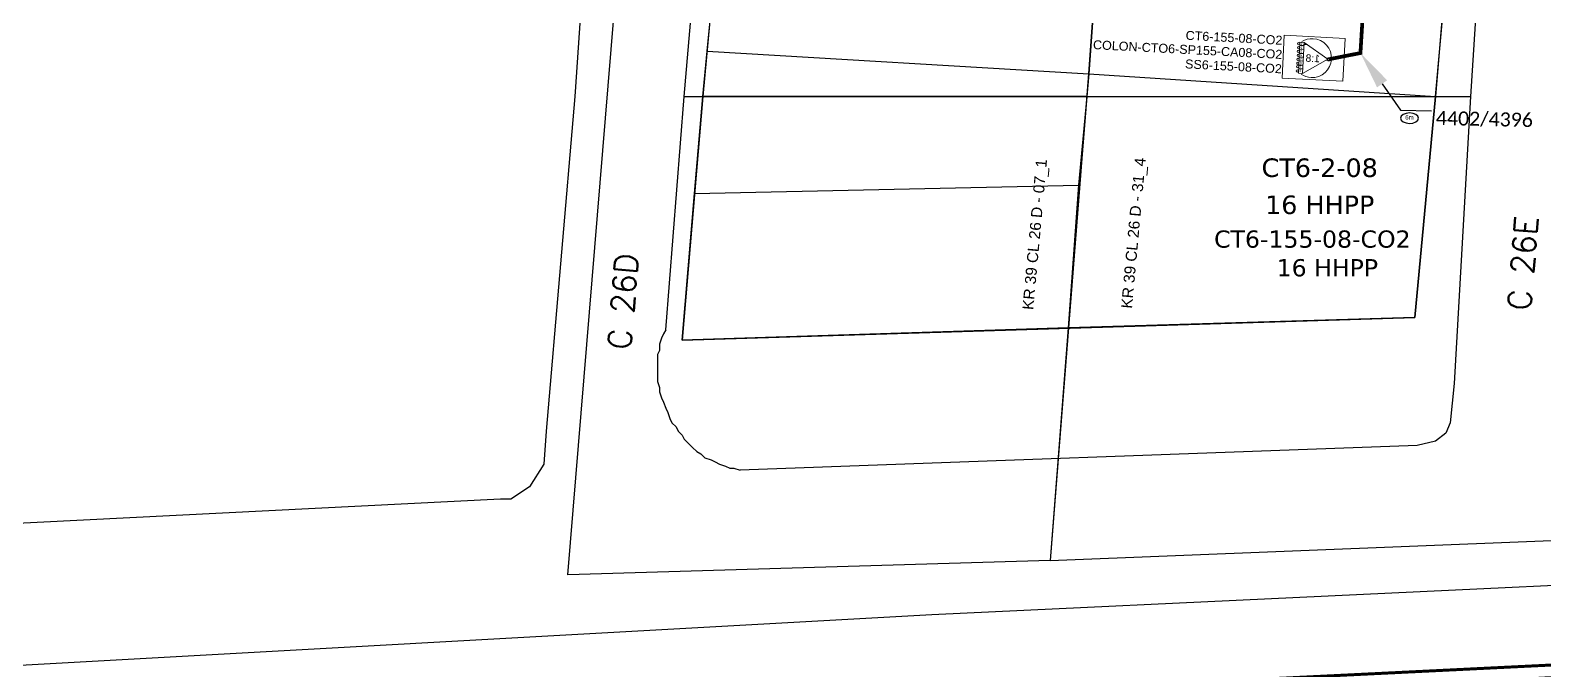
# Model space of a CAD drawing. Header units: millimetres. Extents: x -76.52126 to -76.51707, y 3.41842 to 3.42185.
# Drawn here: x -76.518501 to -76.517841, y 3.419466 to 3.419745 of the extents above; entities that cross this region are included whole.
import ezdxf
from ezdxf import colors
from ezdxf.entities.mleader import LeaderData, LeaderLine
from ezdxf.math import Vec2, Vec3

# ---------------------------------------------------------------- set-up
doc = ezdxf.new("R2010")
doc.units = ezdxf.units.MM
doc.linetypes.add('DASHED', pattern=[0.75, 0.5, -0.25])
for name, color, linetype in [('ABSCISA 24H - COUBICADO', 3, 'Continuous'), ('CARTOGRAFIA', 252, 'Continuous'), ('COBERTURA CTO', 30, 'Continuous'), ('COBERTURA CTO - COUBICADO', 30, 'Continuous'), ('COBERTURA EMPALME', 2, 'Continuous'), ('PLACAS ZONA ABIERTA', 8, 'Continuous'), ('RESERVA F.O 24', 3, 'Continuous'), ('RESERVA F.O 24 - COUBICADO', 3, 'Continuous'), ('TEXCALLES', 7, 'Continuous')]:
    doc.layers.add(name, color=color, linetype=linetype)
doc.layers.add('CB 24 H AER - COUBICADO', color=3, linetype='DASHED', lineweight=0)
doc.layers.add('CTO CAMARA - COUBICADO', color=1, linetype='Continuous', lineweight=15)
doc.styles.add('BOOK', font='BKANT.TTF')
doc.styles.add('Legend', font='calibri.ttf')
doc.styles.add('ROMANS', font='romans.shx', dxfattribs={"height": 1.6})
doc.styles.get("Standard").update_dxf_attribs({"font": 'arial.ttf'})
doc.styles.add('style2', font='verdana.ttf', dxfattribs={"height": 0.1})
doc.styles.add('TXT CTO Y SS', font='arial.ttf', dxfattribs={"height": 0.5})

# ---------------------------------------------------------------- blocks, each defined once
blk = doc.blocks.new('*U159')
at = {"layer": 'CTO CAMARA - COUBICADO', "lineweight": 0}
h = blk.add_hatch(color=1, dxfattribs=at)
h.dxf.hatch_style = 1
edge = h.paths.add_edge_path()
edge.add_arc((1.536203922760265, 0.03099031898326743), 0.06271003127876307, -0.1242499694207021, 359.8757500305794)
edge = h.paths.add_edge_path()
edge.add_arc((1.535727717227942, -0.1886034916218797), 0.06271003127876307, -0.1242499694207021, 359.8757500305794)
edge = h.paths.add_edge_path()
edge.add_arc((1.53528446534439, -0.3930013071525629), 0.06271003127876307, -0.1242499694207021, 359.8757500305794)
edge = h.paths.add_edge_path()
edge.add_arc((1.534793946701043, -0.6191953580395513), 0.06271003127876307, -0.1242499694207021, 359.8757500305794)
edge = h.paths.add_edge_path()
edge.add_arc((1.534304696439008, -0.8448045167364491), 0.06271003127876307, -0.1242499694207021, 359.8757500305794)
edge = h.paths.add_edge_path()
edge.add_arc((1.533837300185056, -1.060336087078586), 0.06271003127876307, -0.1242499694207021, 359.8757500305794)
edge = h.paths.add_edge_path()
edge.add_arc((1.533436127012479, -1.245330044335251), 0.06271003127876307, -0.1242499694207021, 359.8757500305794)
edge = h.paths.add_edge_path()
edge.add_arc((1.532914601541066, -1.485822348787597), 0.06271003127876307, -0.1242499694207021, 359.8757500305794)
at = {"layer": 'CTO CAMARA - COUBICADO', "color": 1, "lineweight": 0}
for p, q in [((-0.1196403941594184, -0.7434000519437269), (1.244237092518247, 0.1214807403981375)), ((1.070323072090815, 0.01119598443480463), (1.270505792351454, 0.01076187330033385)), ((1.240473165575182, -1.61418802170866), (1.244237092518247, 0.1214807403981375)), ((1.244237092518247, 0.1214807403981375), (1.473676661995356, 0.1209831836045758)), ((1.473676661995356, 0.1209831836045758), (1.46991273505229, -1.614685578498584)), ((1.473285254154703, -0.05950766390506956), (1.473676661995356, 0.1209831836045758)), ((-0.1196403941594184, -0.7434000519437269), (1.240473165575182, -1.61418802170866)), ((1.242438726023479, -0.7078043648265613), (1.471878295493312, -0.708301921616485)), ((1.242883029392047, -0.5029216728738994), (1.472322598869155, -0.5034192296638231)), ((1.243348489244468, -0.2882830432621724), (1.472788058721576, -0.288780600055734)), ((1.243845684684871, -0.05901010711514587), (1.473285254154703, -0.05950766390506956)), ((1.46991273505229, -1.614685578498584), (1.240473165575182, -1.61418802170866)), ((1.241021189989638, -1.361476191306256), (1.470460759466746, -1.36197374809618)), ((1.241476070737932, -1.151715930592591), (1.470915640207764, -1.152213487386152)), ((1.241962688798608, -0.9273205631956536), (1.471402258275717, -0.9278181199855773))]:
    blk.add_line(p, q, dxfattribs=at)
at = {"layer": 'CTO CAMARA - COUBICADO', "color": 7}
for points in [[(-1.022835817502695, 0.4658907759245174), (2.366642744115293, 0.4658907759245174), (2.366642744115293, -1.927156167135918), (-1.022835817502695, -1.927156167135918)], [(-1.022835817502695, 0.4658907759281554), (2.366642744125798, 0.4658907759208795), (2.366642744118522, -1.927156167138865), (-1.022835817502695, -1.927156167131589)]]:
    blk.add_lwpolyline(points, close=True, dxfattribs=at)
for points in [[(1.364387577506946, 0.1648602354822195, 0.1505749831499368), (0.7541708233238893, 0.3528901601190135, 0.9999999999999999), (0.7541708233238893, -1.815486710883679, 0.1369944687090537), (1.315851618475804, -1.658648936151994, 0.1369944687090537)], [(-0.02062998266954708, -0.806789667168605), (-0.1747200774207016, -0.806789667168605, -0.9999999999999999), (-0.1747200774207016, -0.686999033497532), (-0.03069856545515393, -0.686999033497532)]]:
    blk.add_lwpolyline(points, format="xyb", dxfattribs=at)
blk.add_lwpolyline([(-0.1077550774370906, -0.806789667168605), (-0.1747200774207016, -0.806789667168605, -1), (-0.1747200774207016, -0.686999033497532), (-0.1077550774298146, -0.686999033497532, 2.618033988749876)], format="xyb", close=True, dxfattribs=at)
at = {"layer": 'CTO CAMARA - COUBICADO', "color": 1, "lineweight": 0}
for centre in [(1.536190841890871, 0.0306017687931579), (1.534291615584166, -0.8451930669156447), (1.534780865846201, -0.6195839082151089), (1.535271384482272, -0.3933898573463104), (1.535714636365825, -0.1889920418083513), (1.532901520686224, -1.486210898966792), (1.533423046150361, -1.245718594518085), (1.533824219322938, -1.060724637261419)]:
    blk.add_circle(centre, 0.06271003127876307, dxfattribs=at)
at = {"layer": 'CTO CAMARA - COUBICADO', "color": 1, "lineweight": 0, "attachment_point": 1, "rotation": 359.8757500305793}
for s, width, heights, insert, char_height in [('\\pxsm0.95;1\\P2\\P3\\P4\\P5\\P6\\P7\\P8', 13.76980606902521, [60.00818543195703], (1.323980051869526, 0.09947386789880497), 0.134626493008209), ('1:8', 9.415631807290437, [0], (0.3182811251226809, -0.5319351019292391), 0.4109006406662423)]:
    blk.add_mtext_dynamic_manual_height_columns(s, width=width, gutter_width=5.455981754872038, heights=heights, dxfattribs=dict(at, insert=insert, char_height=char_height))
at = {"layer": 'CTO CAMARA - COUBICADO', "lineweight": 0, "style": 'TXT CTO Y SS'}
for tag, p in [('CTONAME', (3.393828262195335, -0.07732811252618516)), ('OSPCTONAME', (3.784705469444758, -0.866872082913543)), ('SSNAME', (3.343617270636394, -1.666671963947932))]:
    blk.add_attdef(tag, p, '', height=0.5, dxfattribs=at)
blk = doc.blocks.new('RESERVA 24')
at = {"layer": 'RESERVA F.O 24', "color": 3, "linetype": 'ByBlock', "lineweight": 30}
blk.add_ellipse((0, 0), major_axis=(1.155851281713483, 0.0003712607545550343), ratio=0.5873088644412812, dxfattribs=at)
at = {"layer": 'RESERVA F.O 24', "lineweight": 0, "style": 'BOOK'}
blk.add_attdef('RESERVA', (1.280572414631024, 0.8326158835552633), '', height=0.5725093120969081, rotation=0.03902316826273409, dxfattribs=at)

msp = doc.modelspace()

# ---------------------------------------------------------------- linework, layer by layer
at = {"layer": 'CARTOGRAFIA'}
for points in [[(-76.51816563395045, 3.420173037492189), (-76.51820796241594, 3.419715861892312), (-76.51821696249903, 3.419609689168849), (-76.51789745989157, 3.419619532986529), (-76.51788845980849, 3.419715861892312), (-76.51787130342058, 3.41990577751187)], [(-76.51821605675872, 3.41971583991892), (-76.51817645642808, 3.42017574368276)], [(-76.51823405689578, 3.420152343504581), (-76.51826375715103, 3.41971583991892)], [(-76.51784525371698, 3.420150543490875), (-76.51787315395853, 3.41971583991892)], [(-76.5182061343607, 3.419735690244691), (-76.51819980618387, 3.419798690753508)], [(-76.5180351329713, 3.41978877659187), (-76.51803963300557, 3.419725776083054)], [(-76.51788304579753, 3.419780690587343), (-76.5178884598958, 3.41971586195052)], [(-76.5182079625178, 3.41971586195052), (-76.5182061343607, 3.419735690244691)], [(-76.5182061343607, 3.419735690244691), (-76.51803963300557, 3.419725776083054)], [(-76.51803963300557, 3.419725776083054), (-76.51804054706957, 3.41971586195052)], [(-76.51803963300557, 3.419725776083054), (-76.5178884598958, 3.41971586195052)], [(-76.51826375715103, 3.41971583991892), (-76.51827635724698, 3.419570038750519), (-76.51827725725383, 3.419555638640871), (-76.5182835573018, 3.419545738536383), (-76.51829165737803, 3.419540338495265), (-76.5182961574123, 3.419540338495265)], [(-76.5182241568204, 3.419614139115422), (-76.51821605675872, 3.41971583991892)], [(-76.51821605675872, 3.41971583991892), (-76.51787315395853, 3.41971583991892)], [(-76.51821154847352, 3.419673533485023), (-76.5182079625178, 3.41971586195052)], [(-76.51804054706957, 3.41971586195052), (-76.5182079625178, 3.41971586195052)], [(-76.5178884598958, 3.41971586195052), (-76.51789745996433, 3.419619533015632), (-76.51804863308865, 3.419615032981367)], [(-76.51804054706957, 3.41971586195052), (-76.51804413303984, 3.419677189741035)], [(-76.51804054706957, 3.41971586195052), (-76.5178884598958, 3.41971586195052)], [(-76.51787315395853, 3.41971583991892), (-76.51788035401336, 3.419590738908139)], [(-76.51804863308865, 3.419615032981367), (-76.51821696257178, 3.419609689197953), (-76.51821154847352, 3.419673533485023)], [(-76.51821154847352, 3.419673533485023), (-76.51804413303984, 3.419677189741035)], [(-76.51804413303984, 3.419677189741035), (-76.51804863308865, 3.419615032981367)], [(-76.5182241568204, 3.419614139115422), (-76.51822505682725, 3.419612339101716), (-76.5182259568341, 3.41961053908801), (-76.51822685684095, 3.419607839038347), (-76.51822685684095, 3.419605139046892), (-76.5182277568478, 3.419603339004082), (-76.5182277568478, 3.419600638983523), (-76.5182277568478, 3.419598838969817), (-76.5182277568478, 3.419596138949258), (-76.5182277568478, 3.419593438928699), (-76.5182277568478, 3.419591638914993), (-76.51822685684095, 3.419588938894433), (-76.51822685684095, 3.419587138880727), (-76.5182259568341, 3.419584438860168), (-76.51822505682725, 3.419582638846462), (-76.5182241568204, 3.419579938825903), (-76.51822325679899, 3.419578138812197), (-76.51822235680669, 3.419575438791638), (-76.51822145678528, 3.419573638777932), (-76.51821965677158, 3.419571838764226), (-76.51821875677928, 3.419570038750519), (-76.51821695676557, 3.419568238736813), (-76.51821605675872, 3.419566438723107), (-76.51821425674501, 3.419564638709401), (-76.5182124567313, 3.419562838666591), (-76.5182106567176, 3.419561038652885), (-76.5182088567039, 3.419560138675136), (-76.51820705667564, 3.41955833866143), (-76.51820435665508, 3.419557438654577), (-76.51820255664137, 3.419556538647724), (-76.51820075662766, 3.419555638640871), (-76.5181980566071, 3.419554738604914), (-76.5181962565934, 3.419553838627165), (-76.51819445657969, 3.419553838627165)], [(-76.51788035401336, 3.419590738908139), (-76.51788215402706, 3.419573638777932), (-76.51788395404077, 3.419569138743666), (-76.51788845407503, 3.419565538716254), (-76.51789655413671, 3.419563738702548), (-76.51819175655913, 3.419552938591208)], [(-76.51819445657969, 3.419553838627165), (-76.51819175655913, 3.419552938591208)], [(-76.5182961574123, 3.419540338495265), (-76.51859945988184, 3.419525038378763), (-76.51864806026646, 3.419525038378763), (-76.51865166030842, 3.419529538413029)], [(-76.51865166030842, 3.419392287309732), (-76.5181404561394, 3.419427837580427), (-76.5181107558987, 3.419430537600986), (-76.51808105564345, 3.419438637662664), (-76.5180387553068, 3.419450337780857), (-76.51800275501813, 3.419453037772312), (-76.51797485479113, 3.419455737821975), (-76.51756715145387, 3.419477337986448), (-76.5175608514059, 3.419478237993301), (-76.51755095131597, 3.41948363803442), (-76.517544651268, 3.419489038075538), (-76.51754375126114, 3.419493538109803), (-76.51754375126114, 3.419498038144068), (-76.5175464512817, 3.41950343821429), (-76.51754915130226, 3.419507038241703), (-76.51755275132967, 3.419509738262262), (-76.51755725137849, 3.419511538275968), (-76.51756355142646, 3.419514238296527), (-76.51757615153696, 3.419516038310233), (-76.51776245304285, 3.419506138205746), (-76.51810805586359, 3.419489938082391), (-76.51856075955806, 3.419464737890506), (-76.51865166030842, 3.419461137863093)]]:
    msp.add_lwpolyline(points, dxfattribs=at)
at = {"layer": 'CB 24 H AER - COUBICADO', "ltscale": 3e-05, "const_width": 1.629947985712687e-06}
msp.add_lwpolyline([(-76.5179351551277, 3.419732071483983), (-76.51792121480148, 3.41973481346919), (-76.51791853636122, 3.419778753508516), (-76.51792769530186, 3.419789017886629)], dxfattribs=at)
at = {"layer": 'COBERTURA CTO'}
for points in [[(-76.5180565064765, 3.419513542333832), (-76.51826686980017, 3.419507320941429), (-76.51820561505446, 3.420249110916641), (-76.518201666847, 3.42030512340841), (-76.51817217875686, 3.420303044851947), (-76.5181426906667, 3.420300966296393), (-76.51808371448459, 3.420296809184377), (-76.51796576212217, 3.420288494960344), (-76.51797482301589, 3.420187253013294), (-76.51798746264939, 3.420038948008708), (-76.51801713478488, 3.420040776138533), (-76.51802613495528, 3.419914775025402), (-76.51803983021927, 3.419725784943124)], [(-76.51804055109568, 3.419715837146553), (-76.51804863507749, 3.419615030128965), (-76.5180565064765, 3.419513542333832), (-76.51768851363263, 3.41952819901134), (-76.51768054575331, 3.419608772247896), (-76.51767154576481, 3.419723945189046), (-76.51766254567445, 3.419849032239993), (-76.51765804745128, 3.419912007392613), (-76.5177993047102, 3.419919275058758), (-76.51787130360134, 3.419905799530509), (-76.51802613487524, 3.419914775021764)]]:
    msp.add_lwpolyline(points, close=True, dxfattribs=at)
at = {"layer": 'COBERTURA EMPALME', "const_width": 1.296613031525144e-06}
msp.add_lwpolyline([(-76.52101619773119, 3.419312724169989), (-76.51743469028948, 3.419487717878579), (-76.51737120527802, 3.420332711820861), (-76.51880355113498, 3.420441610424203)], dxfattribs=at)

# ---------------------------------------------------------------- block references
at = {"layer": 'CTO CAMARA - COUBICADO'}
ref = msp.add_blockref('*U159', (-76.51793611157181, 3.419737998788351), dxfattribs=dict(at, xscale=-7.82727514334344e-06, yscale=7.82727514334344e-06, zscale=7.82727514334344e-06, rotation=357))
ref.add_attrib('CTONAME', 'CT6-155-08-CO2', (-76.51799753382227, 3.419740611693042), dxfattribs={"lineweight": 0, "height": 3.913637571671718e-06, "rotation": 357.0000000000001, "style": 'TXT CTO Y SS'})
ref.add_attrib('OSPCTONAME', 'COLON-CTO6-SP155-CA08-CO2', (-76.51803791587209, 3.419736539567643), dxfattribs={"lineweight": 0, "height": 3.913637571671719e-06, "rotation": 357.0000000000001, "style": 'TXT CTO Y SS'})
ref.add_attrib('SSNAME', 'SS6-155-08-CO2', (-76.51799777108954, 3.419728166823775), dxfattribs={"lineweight": 0, "height": 3.913637571671724e-06, "rotation": 357.0000000000001, "style": 'TXT CTO Y SS'})
at = {"layer": 'RESERVA F.O 24 - COUBICADO'}
ref = msp.add_blockref('RESERVA 24', (-76.51789981830846, 3.419706405876068), dxfattribs=dict(at, xscale=-3.36019527748881e-06, yscale=3.360195277488809e-06, zscale=3.360195277488809e-06, rotation=359.5795900397939))
ref.add_attrib('RESERVA', '6m', (-76.51790169193534, 3.41970583605931), dxfattribs={"color": 1, "lineweight": 0, "height": 1.923743086826398e-06, "rotation": 359.4163192608055, "style": 'BOOK'})

# ---------------------------------------------------------------- texts
at = {"layer": 'COBERTURA CTO', "insert": (-76.51796755457262, 3.419688866730922), "char_height": 8.08010354733235e-06, "attachment_point": 1, "line_spacing_factor": 0.6, "style": 'style2'}
msp.add_mtext_dynamic_manual_height_columns('\\pxqc;CT6-2-08\\P\\P16 HHPP', width=5.714160383125449e-05, gutter_width=0.0006784489986632618, heights=[3.9122661180191e-05], dxfattribs=at)
at = {"layer": 'COBERTURA CTO - COUBICADO', "insert": (-76.51798522645217, 3.419657466761132), "char_height": 7.499999999999995e-06, "width": 8.606980146010591e-05, "attachment_point": 1, "style": 'style2'}
msp.add_mtext('\\pxqc;CT6-155-08-CO2\\P    16 HHPP', dxfattribs=at)
at = {"layer": 'PLACAS ZONA ABIERTA'}
for s, rotation, p in [('KR 39 CL 26 D - 07_1', 84.76, (-76.51806387763689, 3.419622669447838)), ('KR 39 CL 26 D - 31_4', 84.76125948571149, (-76.5180208394046, 3.419623255345907))]:
    msp.add_text(s, height=4.800003774486182e-06, rotation=rotation, dxfattribs=at).set_placement(p)
at = {"layer": 'TEXCALLES', "style": 'ROMANS'}
for s, rotation, p in [('C 26E', 85.39935696917428, (-76.51784706772963, 3.419622253205146)), ('C 26D', 85.35242590190158, (-76.51823948497844, 3.419605167102985))]:
    msp.add_text(s, height=1e-05, rotation=rotation, dxfattribs=at).set_placement(p)

# ---------------------------------------------------------------- leaders
at = {"layer": 'ABSCISA 24H - COUBICADO'}
ml = msp.add_multileader_mtext('Standard', dxfattribs=at)
ml.set_content('4402/4396', color=256, style='Legend')
ml.set_leader_properties()
ml.build(insert=Vec2(0, 0))
ml.multileader.update_dxf_attribs({"text_left_attachment_type": 2, "text_right_attachment_type": 2, "dogleg_length": 0.36, "arrow_head_size": 1.641678828187026e-05})
ctx = ml.context
ctx.base_point, ctx.char_height, ctx.arrow_head_size, ctx.landing_gap_size, ctx.plane_origin, ctx.plane_x_axis, ctx.plane_y_axis = Vec3(-76.51789020775043, 3.419709650526366), 6.111660757328989e-06, 1.641678828187026e-05, 2.052098535233783e-06, Vec3(-76.51797427223643, 3.419448212973438), Vec3(0.9997461373639056, -0.02253132987533183), Vec3(1.595615078620471e-15, 7.079963856536129e-14)
ctx.left_attachment, ctx.right_attachment, ctx.text_align_type = 2, 2, 1
notes = []
notes.append((ctx, [(1, (1, 1, 0), (-76.51790371266902, 3.419709954887408), (0.9997461373639055, -0.02253132987533182), 1.350834785745671e-05, [(0, [(-76.51792121480146, 3.41973481346919)], 0, [])])]))
ctx.mtext.insert, ctx.mtext.text_direction, ctx.mtext.rotation, ctx.mtext.width, ctx.mtext.alignment, ctx.mtext.flow_direction = Vec3(-76.51786708569615, 3.419709129423445), Vec3(0.9997461373639056, -0.02253132987533183), 6.260652070489694, 2.719293199518177e-15, 2, 5
for ctx, leaders in notes:
    for number, flags, end, landing, length, lines in leaders:
        leader = LeaderData()
        leader.index, (leader.has_last_leader_line, leader.has_dogleg_vector, leader.attachment_direction) = number, flags
        leader.last_leader_point, leader.dogleg_vector, leader.dogleg_length = Vec3(end), Vec3(landing), length
        for number, points, colour, breaks in lines:
            line = LeaderLine()
            line.index, line.vertices, line.color, line.breaks = number, Vec3.list(points), colors.encode_raw_color(colour), breaks
            leader.lines.append(line)
        ctx.leaders.append(leader)

doc.saveas('drawing.dxf')
